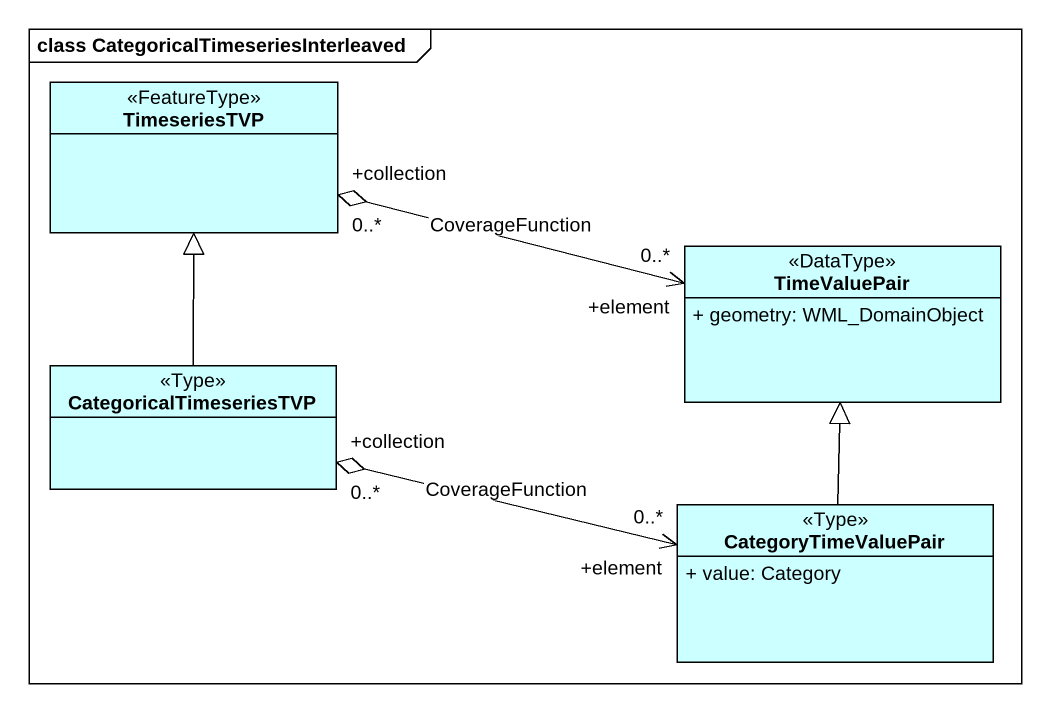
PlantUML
@startuml
mainframe class CategoricalTimeseriesInterleaved
hide circle
hide empty members
skinparam classAttributeIconSize 0
class TimeseriesTVP <<FeatureType>> #CCFFFF
class TimeValuePair <<DataType>> #CCFFFF {
  + geometry: WML_DomainObject
}
class CategoricalTimeseriesTVP <<Type>> #CCFFFF
class CategoryTimeValuePair <<Type>> #CCFFFF {
  + value: Category
}
TimeseriesTVP "+collection\n0..*" o-right-> "+element\n0..*" TimeValuePair : CoverageFunction
CategoricalTimeseriesTVP -up-|> TimeseriesTVP
CategoricalTimeseriesTVP "+collection\n0..*" o-right-> "+element\n0..*" CategoryTimeValuePair : CoverageFunction
CategoryTimeValuePair -up-|> TimeValuePair
@enduml
